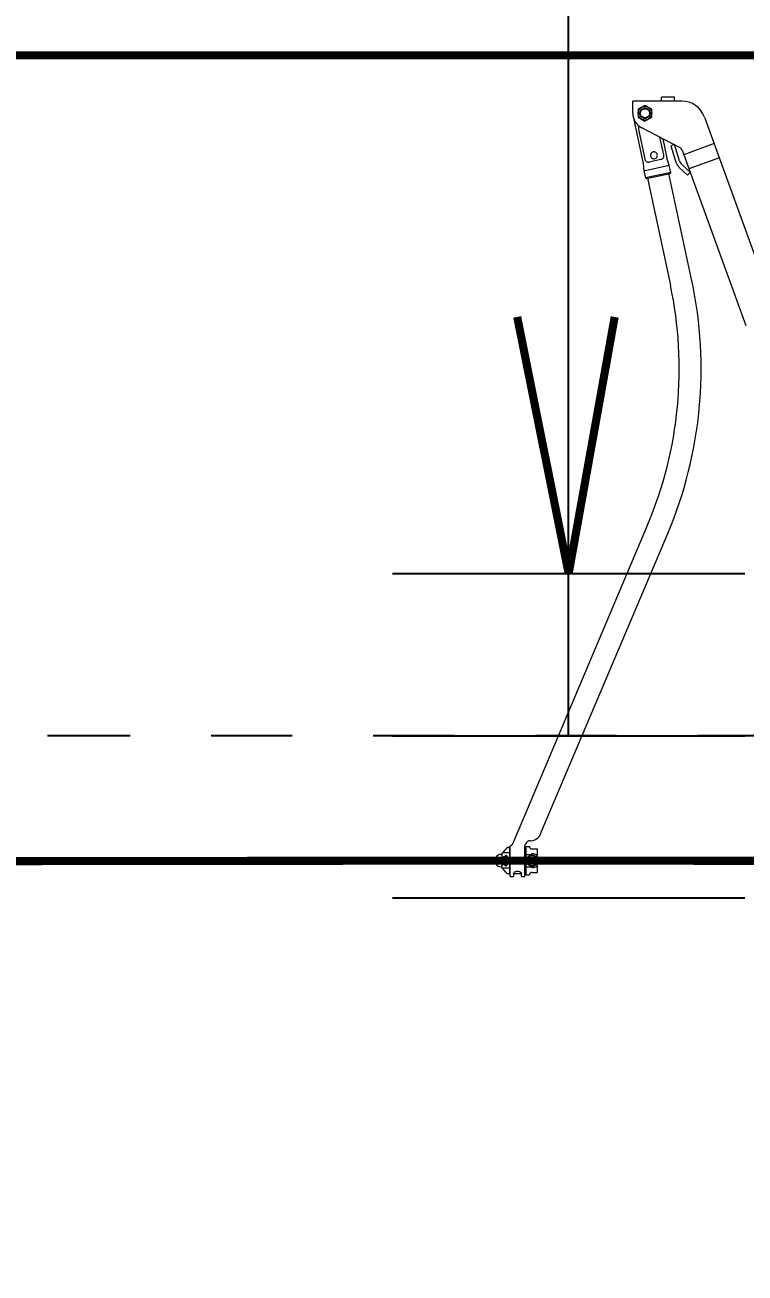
# Model space of a CAD drawing. Header units: millimetres. Extents: x -37020 to 35906, y -101 to 52234.
# Drawn here: x -108.002 to -107.113, y 325.633 to 327.173 of the extents above; entities that cross this region are included whole.
import ezdxf

# ---------------------------------------------------------------- set-up
doc = ezdxf.new("R2010")
doc.units = ezdxf.units.MM
doc.header["$PDMODE"] = 35
doc.header["$PDSIZE"] = 1
for name, pattern in [('CENTROX2', [101.6, 63.5, -12.7, 12.7, -12.7]), ('DASHED2', [0.375, 0.25, -0.125]), ('HIDDEN', [9.525, 6.35, -3.175]), ('TRAZO_Y_PUNTO2', [12.7, 6.35, -3.175, 0, -3.175])]:
    doc.linetypes.add(name, pattern=pattern)
for name, color, linetype in [('Catenaria', 2, 'Continuous'), ('Eje unifilar', 4, 'CENTROX2'), ('ME-RIELES', 240, 'TRAZO_Y_PUNTO2'), ('R10', 240, 'Continuous'), ('unifilar VIAS Ppales', 5, 'DASHED2')]:
    doc.layers.add(name, color=color, linetype=linetype)
doc.styles.add('Romans', font='romans.shx', dxfattribs={"width": 0.8})
doc.styles.get("Standard").update_dxf_attribs({"font": 'arial.ttf'})
doc.dimstyles.get("Standard").update_dxf_attribs({"dimtxt": 0.18, "dimasz": 0.18, "dimexe": 0.18, "dimexo": 0.0625, "dimgap": 0.09, "dimtad": 0, "dimtih": 1, "dimtoh": 1, "dimdec": 4, "dimzin": 0, "dimdsep": 46, "dimtxsty": 'Standard', "dimcen": 0.09, "dimadec": 0, "dimazin": 0, "dimtfac": 1, "dimtdec": 4, "dimtofl": 0, "dimtmove": 0, "dimatfit": 3, "dimfxl": 1, "dimtolj": 1, "dimtzin": 0, "dimarcsym": 0})

# ---------------------------------------------------------------- blocks, each defined once
blk = doc.blocks.new('ménsula móvil IN G 2.8m')
at = {"color": 8, "linetype": 'Continuous', "lineweight": 15}
for p, q in [((1548.8, -649), (1756, -573.6)), ((1589.6, -676.7), (1805.9, -598)), ((1599, -630.7), (1612.7, -668.3)), ((1581.5, -637.1), (1595.2, -674.7)), ((1529.1, -677.2), (1529.1, -737.5)), ((1607.3, -677.1), (1616.9, -666.8)), ((1610.9, -680.3), (1620.4, -670)), ((1620.4, -670), (1616.9, -666.8)), ((1750.6, -664.7), (1618.5, -692.9)), ((1524.3, -686.2), (1524.3, -702.2)), ((1529.1, -686.2), (1524.3, -686.2)), ((1561.8, -726.7), (1586.3, -679.6)), ((1602.9, -679.9), (1582.8, -686.1)), ((1582.8, -686.1), (1584.2, -690.6)), ((1584.2, -690.6), (1604.3, -684.4)), ((1608.2, -692.5), (1599.6, -695.4)), ((1617, -690.6), (1608.2, -692.5)), ((1614.9, -723.8), (1608.2, -692.5)), ((1617, -690.6), (1623.7, -721.9)), ((1624.5, -720.7), (1618.2, -691.4)), ((1624.2, -719.3), (1756.2, -691.1)), ((1529.1, -702.2), (1524.3, -702.2)), ((1595.4, -699.3), (1573.7, -704)), ((1575.6, -700.5), (1599.6, -695.4)), ((1601.2, -702.5), (1601.3, -703.2)), ((1601.3, -703.2), (1604.2, -716.9)), ((2430.8, -850.5), (2062.5, -694.5)), ((1564, -730.6), (1600.4, -722.8)), ((1604.2, -716.9), (1604.4, -717.6)), ((1614.9, -723.8), (1623.7, -721.9)), ((2051.9, -719.3), (2445.8, -886.1)), ((1544.1, -737.5), (1529.1, -737.5)), ((1550.3, -736.6), (1605.9, -724.7)), ((1605.9, -724.7), (1614.9, -723.8)), ((2435.4, -852.4), (2430.8, -850.5)), ((2451.5, -862.2), (2451.5, -855.2)), ((2480.5, -855.2), (2451.5, -855.2)), ((2462.3, -855.3), (2458.5, -861.7)), ((2458.5, -861.7), (2462.3, -868.2)), ((2469.7, -855.3), (2462.3, -855.3)), ((2464.3, -849.2), (2464.4, -848.8)), ((2464.4, -849.7), (2464.3, -849.2)), ((2464.4, -848.8), (2464.6, -848.4)), ((2464.6, -850), (2464.4, -849.7)), ((2464.6, -848.4), (2464.8, -848.1)), ((2465.6, -850), (2464.6, -850)), ((2464.8, -848.1), (2465.1, -848.1)), ((2464.8, -851.9), (2464.8, -855.2)), ((2464.8, -851.9), (2464.9, -851.9)), ((2464.9, -851.9), (2465.1, -851.9)), ((2465.1, -848.1), (2465.4, -848.1)), ((2465.1, -851.9), (2465.1, -855.2)), ((2465.1, -851.9), (2465.1, -855.2)), ((2465.5, -851.9), (2465.1, -851.9)), ((2465.1, -851.9), (2465.1, -851.9)), ((2465.4, -848.1), (2465.6, -848.4)), ((2465.9, -851.9), (2465.5, -851.9)), ((2465.6, -848.4), (2465.8, -848.8)), ((2465.8, -849.7), (2465.6, -850)), ((2465.9, -850.4), (2465.6, -850)), ((2465.8, -848.8), (2465.9, -849.2)), ((2465.9, -849.2), (2465.8, -849.7)), ((2466.3, -850.6), (2465.9, -850.4)), ((2466.3, -851.9), (2465.9, -851.9)), ((2466.7, -850.8), (2466.3, -850.6)), ((2466.7, -851.9), (2466.3, -851.9)), ((2467, -850.9), (2466.7, -850.8)), ((2467, -851.9), (2466.7, -851.9)), ((2467.3, -850.8), (2467, -850.9)), ((2467.1, -851.9), (2467, -851.9)), ((2467.1, -855.2), (2467.1, -851.9)), ((2467.1, -851.9), (2467.1, -851.9)), ((2467.4, -850.7), (2467.3, -850.8)), ((2473.5, -861.7), (2469.7, -855.3)), ((2469.7, -868.2), (2473.5, -861.7)), ((2480.5, -862.2), (2480.5, -855.2)), ((2447.9, -870.7), (2445, -869.5)), ((2485.7, -870.7), (2447.9, -870.7)), ((2448.5, -869.7), (2448.5, -865.2)), ((2448.5, -865.2), (2448.5, -865.2)), ((2448.5, -869.7), (2483.5, -869.7)), ((2449, -870.7), (2449, -869.7)), ((2457.3, -862.2), (2457.7, -862.7)), ((2458.5, -862.7), (2457.7, -862.7)), ((2458.5, -869.7), (2458.5, -862.7)), ((2462.3, -868.2), (2469.7, -868.2)), ((2473.5, -869.7), (2473.5, -862.7)), ((2473.5, -862.7), (2474.3, -862.7)), ((2474.7, -862.2), (2474.3, -862.7)), ((2482.1, -884.6), (2482.1, -874.8)), ((2483.8, -874.7), (2482.4, -874.7)), ((2483, -870.7), (2483, -869.7)), ((2483.5, -869.7), (2483.5, -865.2)), ((2483.5, -865.2), (2483.5, -865.2)), ((2484.8, -874.7), (2483.8, -874.7)), ((2485.5, -874.7), (2484.8, -874.7)), ((2485.7, -874.7), (2485.5, -874.7)), ((2485.7, -874.7), (2485.7, -870.7)), ((2485.7, -874.7), (2485.7, -874.7)), ((2485.7, -888.7), (2448, -888.7)), ((2450, -889.2), (2450, -892.7)), ((2465, -889.2), (2450, -889.2)), ((2450, -892.7), (2451.9, -894.3)), ((2451, -888.7), (2451, -889.2)), ((2456.5, -889.2), (2456.5, -898.3)), ((2459.2, -894.2), (2465, -889.2)), ((2465, -889.2), (2465, -888.7)), ((2467, -889.2), (2467, -888.7)), ((2467, -889.2), (2472.8, -894.2)), ((2482, -889.2), (2467, -889.2)), ((2475.5, -889.2), (2475.5, -898.3)), ((2482, -892.7), (2480.1, -894.3)), ((2481, -889), (2480.8, -888.7)), ((2481, -889.2), (2481, -889)), ((2482, -892.7), (2482, -889.2)), ((2482.4, -884.7), (2483.8, -884.7)), ((2483.8, -884.7), (2484.8, -884.7)), ((2484.8, -884.7), (2485.5, -884.7)), ((2485.5, -884.7), (2485.7, -884.7)), ((2485.7, -888.7), (2485.7, -884.7)), ((2485.7, -884.7), (2485.7, -884.7)), ((2451.9, -894.3), (2454.1, -896.2)), ((2454.1, -896.2), (2456.5, -898.3)), ((2456.5, -898.3), (2458.1, -899.7)), ((2462.1, -897.7), (2458.5, -899.6)), ((2462.1, -897.7), (2459.2, -894.2)), ((2472.8, -894.2), (2469.9, -897.6)), ((2473.8, -899.7), (2469.9, -897.6)), ((2475.5, -898.3), (2473.8, -899.7)), ((2477.9, -896.2), (2475.5, -898.3)), ((2480.1, -894.3), (2477.9, -896.2))]:
    blk.add_line(p, q, dxfattribs=at)
at = {"color": 8, "linetype": 'Continuous', "lineweight": 15, "flags": 128}
for points in [[(1599.6, -695.4), (1599.6, -695.4)], [(1605.9, -724.7), (1605.9, -724.7)]]:
    blk.add_lwpolyline(points, dxfattribs=at)
at = {"color": 8, "linetype": 'Continuous', "lineweight": 15}
blk.add_lwpolyline([(1549, -714), (1539.2, -714), (1534.3, -722.5), (1539.2, -731), (1549, -731), (1553.9, -722.5)], close=True, dxfattribs=at)
blk.add_lwpolyline([(2470, -897.2), (2471.6, -895.2, 0.376662), (2471.6, -894.7, 0.42904), (2460.4, -894.7, 0.376662), (2460.4, -895.2), (2462, -897.2, -0.476974), (2461.9, -897.8), (2458.5, -899.6, 0.278878), (2458.3, -899.9, 1.011739), (2473.7, -899.9, 0.278879), (2473.5, -899.6), (2470.1, -897.8, -0.476974)], format="xyb", close=True, dxfattribs=at)
for centre, radius in [((1544.1, -722.5), 8.5), ((2466, -861.7), 6.47)]:
    blk.add_circle(centre, radius, dxfattribs=at)
at = {"color": 8, "linetype": 'HIDDEN'}
blk.add_circle((1544.1, -722.5), 6, dxfattribs=at)
at = {"color": 8, "linetype": 'Continuous', "lineweight": 15}
for centre, radius, start, end in [((1559.1, -677.2), 30, 110, 180), ((1859.3, -1174.2), 521, 67.0463, 102.0463), ((1591.6, -682.4), 6, 110.0001, 152.5819), ((1600, -670.3), 10, 287.1911, 317.1911), ((1599.8, -670.1), 15, 287.1911, 316.9454), ((1599.8, -670.1), 15, 316.9454, 317.1911), ((1617.2, -691.6), 1, 12.0463, 102.0463), ((1859.3, -1174.2), 494, 67.0463, 102.0463), ((1623.5, -720.9), 1, 282.0463, 12.0463), ((1544.1, -717.5), 20, 270, 332.5819), ((2427.6, -863.8), 13.8, 359.3939, 55.3896), ((2468.9, -862.5), 11.6, 140.8336, 178.3498), ((2465, -850.4), 0.568, 136.9383, 207.7655), ((2461.8, -851.8), 3.32, 358.8942, 32.9118), ((2468.4, -851.8), 3.32, 147.1843, 181.1947), ((2463.1, -862.5), 11.6, 1.6502, 39.1664), ((2447.4, -864), 6, 179.3939, 247.0463), ((2448.5, -862.2), 3, 270, 0), ((2483.5, -862.2), 3, 180, 270)]:
    blk.add_arc(centre, radius, start, end, dxfattribs=at)
for points, knots in [([(1600.1, -710.6), (1599.9, -710.1), (1599.6, -709), (1598.3, -707.8), (1596.7, -707.2), (1595, -707.2), (1593.5, -707.9), (1592.3, -709.1), (1591.6, -710.7), (1591.7, -711.8), (1591.8, -712.4)], [0, 0, 0, 0, 0.125001, 0.25, 0.375, 0.500001, 0.625, 0.750001, 0.875002, 1, 1, 1, 1]), ([(1601.2, -702.5), (1600.9, -702), (1600.4, -700.9), (1598.9, -699.7), (1597.2, -699.1), (1596, -699.3), (1595.4, -699.3)], [0, 0, 0, 0, 0.241903, 0.5, 0.758093, 1, 1, 1, 1]), ([(1591.8, -712.4), (1592, -712.9), (1592.3, -714), (1593.6, -715.2), (1595.1, -715.8), (1596.8, -715.8), (1598.4, -715.1), (1599.6, -713.9), (1600.2, -712.3), (1600.1, -711.2), (1600.1, -710.6)], [0, 0, 0, 0, 0.125, 0.249999, 0.375001, 0.500001, 0.625002, 0.750001, 0.874997, 1, 1, 1, 1]), ([(1600.4, -722.8), (1601, -722.6), (1602.1, -722.3), (1603.5, -721), (1604.3, -719.4), (1604.4, -718.2), (1604.4, -717.6)], [0, 0, 0, 0, 0.241907, 0.499997, 0.758092, 1, 1, 1, 1]), ([(1560, -729.7), (1560, -729.8), (1560.4, -730.1), (1561.1, -730.4), (1562.4, -730.8), (1563.3, -730.7), (1564, -730.6)], [0.1127305, 0.1127305, 0.1127305, 0.1127305, 0.1767917, 0.3935293, 0.6057593, 1, 1, 1, 1]), ([(2467.9, -849.2), (2467.9, -848.9), (2467.8, -848.5), (2467.6, -848), (2467.3, -847.5), (2466.9, -847.1), (2466.3, -846.9), (2465.6, -846.9), (2465, -847.2), (2464.5, -847.6), (2464.3, -848.1), (2464.1, -848.6), (2464.1, -849), (2464, -849.2)], [0, 0, 0, 0, 0.127318, 0.178665, 0.263576, 0.351632, 0.445519, 0.543547, 0.65344, 0.758645, 0.828404, 0.905762, 1, 1, 1, 1]), ([(2464, -849.2), (2464.1, -849.5), (2464.1, -849.9), (2464.3, -850.4), (2464.4, -850.6), (2464.5, -850.7)], [0, 0, 0, 0, 0.549863, 0.771621, 1, 1, 1, 1]), ([(2464.5, -850.7), (2464.5, -850.8), (2464.6, -850.8), (2464.7, -851.1), (2464.8, -851.4), (2464.8, -851.7), (2464.8, -851.9)], [0, 0, 0, 0, 0.172258, 0.401018, 0.621225, 1, 1, 1, 1]), ([(2467.1, -851.9), (2467.1, -851.7), (2467.1, -851.5), (2467.2, -851.1), (2467.3, -850.9), (2467.4, -850.8), (2467.4, -850.7)], [0, 0, 0, 0, 0.38007, 0.531541, 0.769317, 1, 1, 1, 1]), ([(2467.4, -850.7), (2467.5, -850.6), (2467.7, -850.3), (2467.8, -849.8), (2467.9, -849.4), (2467.9, -849.2)], [0, 0, 0, 0, 0.259865, 0.593526, 1, 1, 1, 1]), ([(2482.4, -884.7), (2482.1, -884.7), (2481.4, -884.6), (2480.4, -883.7), (2479.6, -882.5), (2479.1, -881.1), (2479, -879.6), (2479.2, -878), (2479.8, -876.5), (2480.7, -875.4), (2481.6, -874.8), (2482.2, -874.7), (2482.4, -874.7)], [0, 0, 0, 0, 0.106265, 0.212638, 0.317087, 0.422308, 0.500007, 0.606504, 0.713007, 0.819174, 0.924051, 1, 1, 1, 1]), ([(2445.8, -886.1), (2445.9, -886.2), (2446.4, -886.5), (2447, -887), (2447.6, -887.8), (2447.9, -888.4), (2448, -888.7)], [0.1291043, 0.1291043, 0.1291043, 0.1291043, 0.2448269, 0.4966943, 0.7502765, 0.9646714, 0.9646714, 0.9646714, 0.9646714])]:
    blk.add_open_spline(points, degree=3, knots=knots, dxfattribs=at)
blk = doc.blocks.new('enlace tol')
at = {"layer": 'Eje unifilar'}
for p, q in [((4184.3, -46117.8, -11480), (-565.7, -46117.8, -11480)), ((20986.3, -46117.8, -11480), (4184.3, -46117.8, -11480))]:
    blk.add_line(p, q, dxfattribs=at)
blk = doc.blocks.new('*D247')
at = {"layer": 'Defpoints', "color": 0, "transparency": 16777216}
for p in [(-88.7321, 326.8498), (-88.665, 326.1783), (-136.0816, 321.442)]:
    blk.add_point(p, dxfattribs=at)
at = {"layer": 'Catenaria', "color": 3, "linetype": 'Continuous', "transparency": 16777216, "insert": (-113.2737, 324.7753), "char_height": 0.5, "attachment_point": 5, "rotation": 5.7041, "style": 'Romans'}
blk.add_mtext('\\A1;47.65', dxfattribs=at)

msp = doc.modelspace()

# ---------------------------------------------------------------- linework, layer by layer
at = {"layer": 'Catenaria', "color": 1, "linetype": 'Continuous', "ltscale": 7}
for p, q in [((-107.331, 326.2958, -11.48), (-107.331, 329.2958, -11.48)), ((-107.7282, 327.1338, -11.48), (-106.9206, 327.1338, -11.48)), ((-107.5483, 326.4958, -11.48), (-107.1137, 326.4958, -11.48)), ((-107.5483, 326.2958, -11.48), (-107.1137, 326.2958, -11.48)), ((-107.5483, 326.0958, -11.48), (-107.1137, 326.0958, -11.48))]:
    msp.add_line(p, q, dxfattribs=at)
at = {"layer": 'Catenaria', "color": 1, "ltscale": 0.1}
msp.add_line((-107.4337, 326.0958, -11.48), (-107.2283, 326.0958, -11.48), dxfattribs=at)
at = {"layer": 'Catenaria', "color": 90, "ltscale": 0.1, "const_width": 0.01}
msp.add_lwpolyline([(35.4671, 326.1598), (3.6915, 326.4902), (-52.028, 326.0948), (-107.422, 326.1418), (-158.8545, 326.0848), (-218.2988, 326.4057), (-282.0636, 326.3956), (-282.0636, 326.3956), (-342.3255, 328.5674)], dxfattribs=at)
at = {"layer": 'Catenaria', "color": 1, "linetype": 'Continuous', "ltscale": 7, "const_width": 0.01, "elevation": -11.48}
for points in [[(-107.331, 326.4958), (-107.3945, 326.8125)], [(-107.331, 326.4958), (-107.2742, 326.8125)]]:
    msp.add_lwpolyline(points, dxfattribs=at)
at = {"layer": 'ME-RIELES', "color": 8, "ltscale": 0.1, "const_width": 0.01, "elevation": 0.2291}
msp.add_lwpolyline([(-342.3628, 327.1461), (58.431, 327.1276)], dxfattribs=at)
at = {"layer": 'unifilar VIAS Ppales', "color": 251, "linetype": 'Continuous', "ltscale": 10}
msp.add_line((-72.8215, 327.1338, -11.48), (-110.3165, 327.1338, -11.48), dxfattribs=at)

# ---------------------------------------------------------------- block references
at = {"xscale": 0.001, "yscale": 0.001, "zscale": 0.001, "rotation": 270}
msp.add_blockref('ménsula móvil IN G 2.8m', (-106.5143, 328.6078), dxfattribs=at)
at = {"layer": 'R10', "linetype": 'Continuous', "xscale": -0.001, "yscale": 0.001, "zscale": 0.001, "rotation": 180}
msp.add_blockref('enlace tol', (-112.0584, 280.178), dxfattribs=at)

# ---------------------------------------------------------------- dimensions: what is measured, and where the dimension line sits
at = {"layer": 'Catenaria', "linetype": 'Continuous'}
dim = msp.add_linear_dim(base=(-88.7321, 326.8498), p1=(-136.0816, 321.442), p2=(-88.665, 326.1783), angle=5.7041, dimstyle='Standard', override={"dimscale": 0.1, "dimtxt": 5, "dimasz": 2.5, "dimexe": 1, "dimexo": 1, "dimgap": 1.25, "dimtad": 1, "dimtih": 0, "dimtoh": 0, "dimdec": 2, "dimzin": 1, "dimtxsty": 'Romans', "dimcen": 1, "dimse1": 1, "dimse2": 1, "dimsd1": 1, "dimsd2": 1, "dimclrd": 2, "dimclre": 1, "dimclrt": 3, "dimaunit": 1, "dimadec": 3, "dimtdec": 2, "dimtix": 1, "dimtofl": 1, "dimatfit": 0, "dimtzin": 8}, dxfattribs=at)
dim.commit()
dim.dimension.update_dxf_attribs({"geometry": '*D247', "text_midpoint": (-113.2364, 324.4022), "dimtype": 161})

doc.saveas('drawing.dxf')
